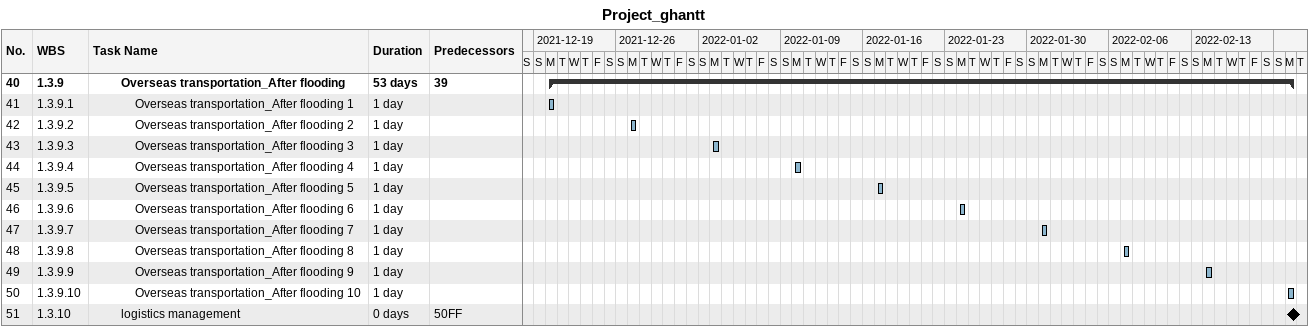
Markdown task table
Project_ghantt

| ID | WBS | Task | Duration | Start | Finish | Predecessors |
|---|---|---|---|---|---|---|
| 40 | 1.3.9 | **Overseas transportation_After flooding** | 53d | 2021-12-20 | 2022-02-21 | 39 |
| 41 | 1.3.9.1 | Overseas transportation_After flooding 1 | 1d | 2021-12-20 | 2021-12-20 |  |
| 42 | 1.3.9.2 | Overseas transportation_After flooding 2 | 1d | 2021-12-27 | 2021-12-27 |  |
| 43 | 1.3.9.3 | Overseas transportation_After flooding 3 | 1d | 2022-01-03 | 2022-01-03 |  |
| 44 | 1.3.9.4 | Overseas transportation_After flooding 4 | 1d | 2022-01-10 | 2022-01-10 |  |
| 45 | 1.3.9.5 | Overseas transportation_After flooding 5 | 1d | 2022-01-17 | 2022-01-17 |  |
| 46 | 1.3.9.6 | Overseas transportation_After flooding 6 | 1d | 2022-01-24 | 2022-01-24 |  |
| 47 | 1.3.9.7 | Overseas transportation_After flooding 7 | 1d | 2022-01-31 | 2022-01-31 |  |
| 48 | 1.3.9.8 | Overseas transportation_After flooding 8 | 1d | 2022-02-07 | 2022-02-07 |  |
| 49 | 1.3.9.9 | Overseas transportation_After flooding 9 | 1d | 2022-02-14 | 2022-02-14 |  |
| 50 | 1.3.9.10 | Overseas transportation_After flooding 10 | 1d | 2022-02-21 | 2022-02-21 |  |
| 51 | 1.3.10 | logistics management | 0d | 2022-02-21 | 2022-02-21 | 50FF |
